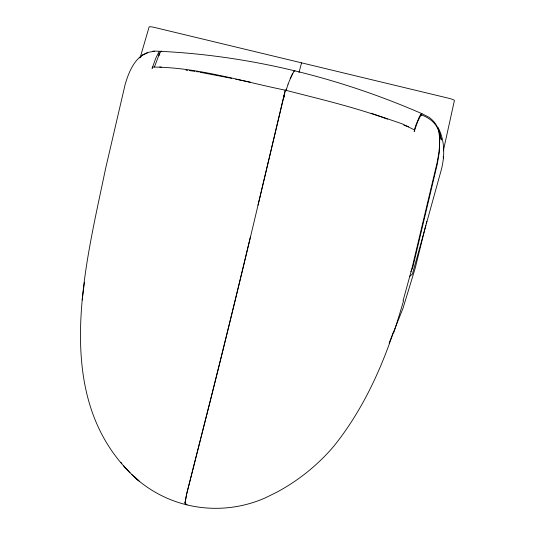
<?xml version="1.0" encoding="UTF-8"?>
<svg xmlns="http://www.w3.org/2000/svg" width="535" height="535" viewBox="0 0 535 535"><rect width="100%" height="100%" fill="white"/><g stroke="black" fill="none" stroke-linecap="round" stroke-linejoin="round"><path stroke-width="0.8" d="M154.448 51.541C137.054 51.627 129.156 70.359 125.063 84.791L105.522 168.839C84.864 269.038 48.511 401.832 138.358 480.524M159.015 55.734L159.062 51.708L155.692 58.389L152.1 68.48L152.508 67.069C197.636 67.209 241.519 81.347 285.449 90.201M185.665 503.796L185.05 502.505L186.628 493.952L210.522 399.698A1411.19 141.407 -76.5 0 0 250.38 237.025M82.176 300.035L84.436 282.259M439.202 130.948L441.368 139.949L438.145 127.738C445.093 140.718 444.906 156.675 441.074 170.605L412.438 274.034L409.496 276.562M443.321 150.837L454.442 100.373A5.959 0.956 14.5 0 0 448.618 98.233L154.448 27.432A5.959 0.956 14.5 0 0 149.138 26.884L140.257 57.359M421.526 115.292L421.908 113.667C337.458 76.839 246.247 54.69 154.12 51.046A25.546 25.359 69 0 0 152.508 51.3M258.024 205.146L285.209 90.335M283.403 98.868L284.145 95.718M283.476 98.881L284.219 95.732M425.813 225.262L415.16 268.289L403.042 308.187L389.119 343.102M426.208 223.65L426.803 221.229M285.964 90.703L288.111 84.149M286.038 90.716L286.432 89.138M298.998 72.519L301.566 62.842M154.414 67.022L159.216 54.316A48.297 4.842 -76.5 0 1 161.804 51.066M414.344 130.266L415.682 125.631L419.313 116.918A48.297 4.842 -76.5 0 1 421.908 113.667L428.789 117.158A25.546 25.359 69 0 1 439.737 134.559L439.496 151.037L437.296 164.064L412.819 267.253L410.893 271.579M403.049 300.81L411.796 268.991L436.934 163.442C439.041 152.956 440.807 141.935 438.687 131.329C436.46 123.03 428.849 117.526 421.092 114.778L417.715 121.458L414.13 131.55L414.819 130.099L402.119 123.812L371.103 113.206M393.385 332.322C379.576 373.162 360.664 413.007 333.452 446.658A195.362 191.838 -18 0 1 276.689 492.274L264.912 498.058A120.957 118.777 -18 0 1 187.21 504.94L185.177 503.422L185.123 502.526L186.695 493.972L210.596 399.719A1411.19 141.407 -76.5 0 0 250.454 237.045L285.443 89.974M288.037 84.135L292.705 73.208M290.13 78.658L293.976 71.342M139.301 57.947L143.019 54.583M293.909 71.322L294.952 70.801M159.751 66.942L161.396 67.142M185.986 70.159L187.624 70.359M189.263 70.56L194.994 71.356M196.619 71.643L198.244 71.931M199.869 72.225L231.655 78.331M235.741 79.167L250.447 82.189M286.312 90.422C320.251 99.142 354.504 107.174 387.474 119.138M403.898 125.13L408.593 126.835M185.177 503.422L185.739 503.816M127.865 470.325L124.247 466.861L130.005 472.726M134.499 476.665L139.327 481.279M120.917 462.32L121.866 463.624M421.092 114.778L421.326 115.226M443.134 156.661L443.635 158.146M185.05 502.505L185.25 503.442M403.497 300.971A515.613 237.667 -74.6 0 1 393.813 332.543M187.136 504.92A120.957 118.777 -18 0 1 131.73 474.485M126.628 469.208A120.957 118.777 -18 0 1 123.411 465.517M143.594 54.891A25.546 25.359 69 0 1 147.754 52.718"/></g></svg>
